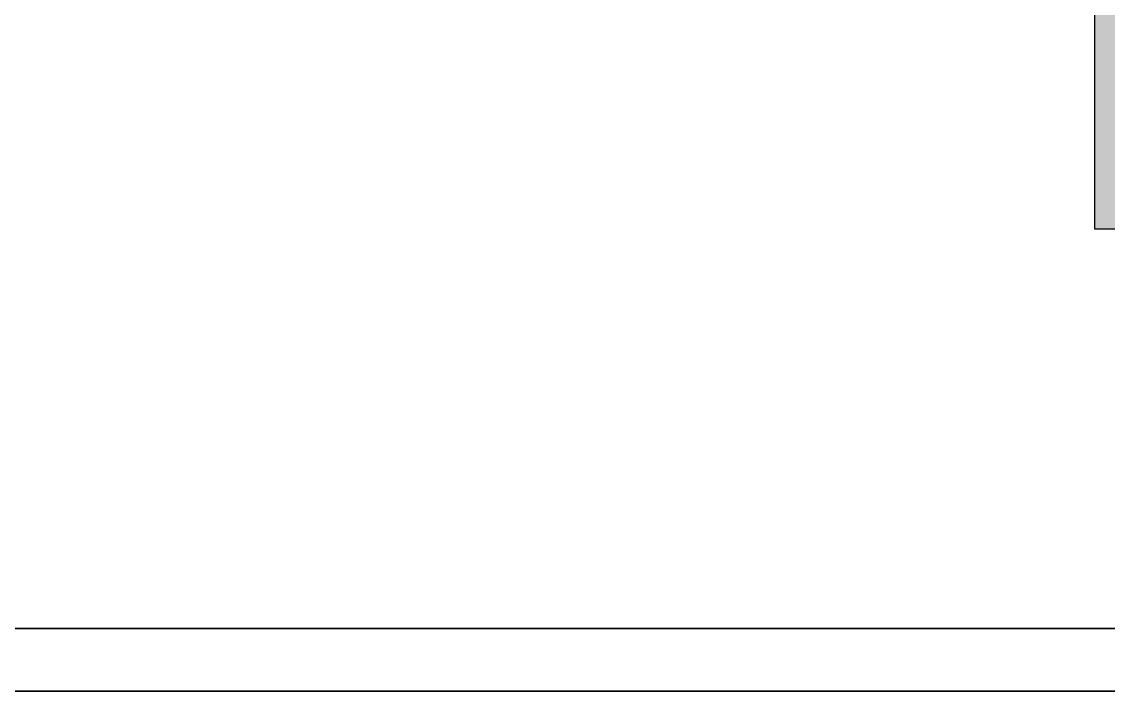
# Model space of a CAD drawing. Header units: millimetres. Extents: x 0 to 157650, y 0 to 89100.
# Drawn here: x 96901 to 109895, y 0 to 8007 of the extents above; entities that cross this region are included whole.
import ezdxf

# ---------------------------------------------------------------- set-up
doc = ezdxf.new("R2010")
doc.units = ezdxf.units.MM
doc.header["$LTSCALE"] = 150
doc.layers.get('0').update_dxf_attribs({"lineweight": 18})
for name, color, linetype, lineweight in [('Border', 7, 'Continuous', 35), ('Hatch', 7, 'Continuous', 18), ('Visible', 7, 'Continuous', 25)]:
    doc.layers.add(name, color=color, linetype=linetype, lineweight=lineweight)

# ---------------------------------------------------------------- blocks, each defined once
blk = doc.blocks.new('Borders Bigadan Border')
at = {"layer": 'Border'}
for p, q in [((20, 5), (1046, 5)), ((1051, 0), (0, 0))]:
    blk.add_line(p, q, dxfattribs=at)

msp = doc.modelspace()

# ---------------------------------------------------------------- hatches: boundary and pattern name
at = {"layer": 'Hatch'}
h = msp.add_hatch(dxfattribs=at)
h.set_pattern_fill('AR-CONC', color=256, scale=80.749152, angle=45, style=0)
h.set_pattern_definition([(95, (0, 0), (445.3736, 373.7128), [60.562, -666.1805]), (40, (0, 0), (-508.7133, 350.264), [48.4495, -532.9444]), (145.45144, (37.1, 31.14), (-63.3398, 723.977), [51.4697, -566.1663]), (91.1842, (-114.2, 114.2), (703.885, 514.8677), [90.843, -999.271]), (141.6356, (-55.5, 157.1), (-22.529, 1089.881), [77.2045, -849.25]), (36.1842, (-114.2, 114.2), (-22.529, 1089.881), [72.674, -799.4166]), (66, (-28.55, 142.75), (570.712, 110.9352), [60.562, -666.1805]), (11, (-28.55, 142.75), (-275.1193, 552.977), [48.4495, -532.9444]), (116.45144, (19, 152), (295.5927, 663.9122), [51.4697, -566.1663]), (82.5, (0, 0), (-183.13357, 197.0197), [0, -526.4845, 0, -541.0193, 0, -534.9631]), (52.5, (0, 0), (-74.9941, 375.41044), [0, -308.4618, 0, -514.3721, 0, -203.8916]), (12.5, (-127.33, -127.33), (317.68184, 291.92495), [0, -201.8729, 0, -629.8434, 0, -835.7537]), (2.5, (-184.43, -184.43), (275.831, 390.1474), [0, -262.4347, 0, -418.2806, 0, -593.5063])])
h.paths.add_polyline_path([(115730, 9130), (115730, 9280), (115430, 9280), (115430, 5830), (110030, 5830), (110030, 9280), (109730, 9280), (109730, 9130), (100488, 9130), (100488, 8830), (100488, 8530), (109730, 8530), (109730, 5530), (115730, 5530), (115730, 8530), (124973, 8530), (124973, 8830), (124973, 9130)])

# ---------------------------------------------------------------- linework, layer by layer
at = {"layer": 'Visible', "color": 9, "true_color": 0xc0c0c0}
for p, q in [((109730, 8530), (109730, 5530)), ((109730, 5530), (115730, 5530))]:
    msp.add_line(p, q, dxfattribs=at)

# ---------------------------------------------------------------- block references
at = {"xscale": 150, "yscale": 150, "zscale": 150}
msp.add_blockref('Borders Bigadan Border', (0, 0), dxfattribs=at)

doc.saveas('drawing.dxf')
